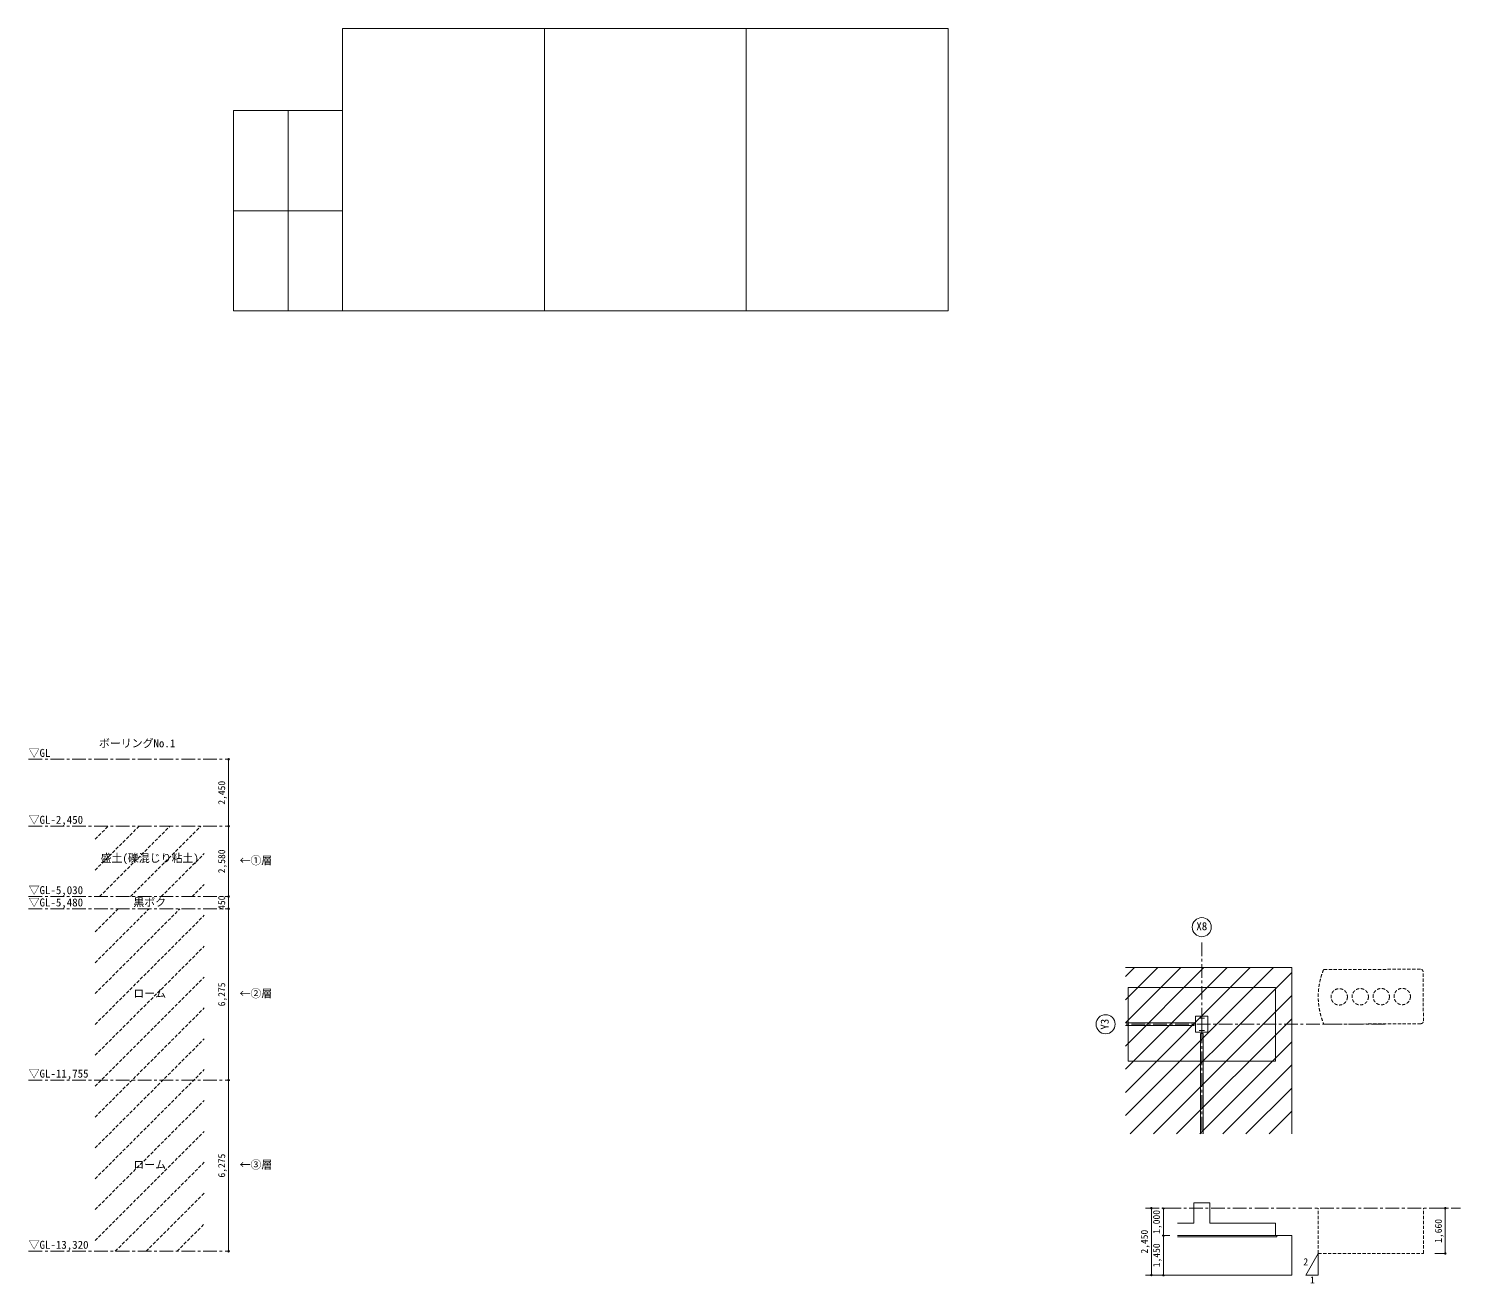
# Model space of a CAD drawing. Units: millimetres at full size, sheet at 1:100. Extents: x -86598 to 29917, y -21000 to 80716.
# Drawn here: x -24976 to 27514, y 34723 to 80716 of the extents above; entities that cross this region are included whole.
import ezdxf
from ezdxf.enums import TextEntityAlignment as Align

# ---------------------------------------------------------------- set-up
doc = ezdxf.new("R2010")
doc.units = ezdxf.units.MM
doc.header["$LTSCALE"] = 100
doc.header["$PDMODE"] = 32
doc.header["$PDSIZE"] = 60
doc.linetypes.add('CHAIN1', pattern=[8, 5, -1, 1, -1])
doc.linetypes.add('DASHED1', pattern=[1.8, 1.2, -0.6])
for name, color, linetype, lineweight in [('0-0_境界線', 4, 'Continuous', 5), ('0-1_', 4, 'Continuous', 5), ('0-2_', 4, 'Continuous', 5), ('0-3_', 2, 'Continuous', 18), ('0-8_雑１', 4, 'Continuous', 5), ('0-C_', 4, 'DASHED1', 5), ('0-F_通り芯', 7, 'Continuous', 5)]:
    doc.layers.add(name, color=color, linetype=linetype, lineweight=lineweight)
doc.styles.add('ＭＳ ゴシック', font='')
doc.styles.get('ＭＳ ゴシック').set_extended_font_data('MS Gothic')

msp = doc.modelspace()

# ---------------------------------------------------------------- linework, layer by layer
at = {"layer": '0-0_境界線'}
for p, q in [((17808.6, 44511.8), (17808.6, 43931.8)), ((17808.6, 44511.8), (18258.6, 44511.8)), ((18133.6, 44446.8), (17933.6, 44446.8)), ((18033.6, 44446.8), (18033.6, 43996.8)), ((18258.6, 44511.8), (18258.6, 43931.8)), ((17808.6, 43931.8), (18258.6, 43931.8)), ((18133.6, 43996.8), (17933.6, 43996.8)), ((17743.6, 36926.9), (17743.6, 37676.9)), ((18323.6, 37676.9), (17743.6, 37676.9)), ((18323.6, 36926.9), (18323.6, 37676.9)), ((17743.6, 36926.9), (17145.2, 36926.9)), ((18323.6, 36926.9), (20733.6, 36926.9)), ((20733.6, 36926.9), (20733.6, 36476.9)), ((20783.6, 36476.9), (17145.2, 36476.9)), ((20783.6, 36426.9), (17145.2, 36426.9)), ((20783.6, 36476.9), (20783.6, 36426.9))]:
    msp.add_line(p, q, dxfattribs=at)
at = {"layer": '0-0_境界線', "linetype": 'DASHED1'}
msp.add_line((17743.6, 37676.9), (17743.6, 37626.9), dxfattribs=at)
at = {"layer": '0-1_'}
for p, q in [((20733.6, 45571.8), (20733.6, 42871.8)), ((20733.6, 42871.8), (15333.6, 42871.8))]:
    msp.add_line(p, q, dxfattribs=at)
msp.add_lwpolyline([(20733.6, 45571.8), (15333.6, 45571.8), (15333.6, 42871.8)], dxfattribs=at)
at = {"layer": '0-2_'}
for p, q in [((15238.5, 44271.8), (17758.6, 44271.8)), ((15238.5, 44171.8), (17758.6, 44171.8)), ((17758.6, 44171.8), (17758.6, 44271.8)), ((18083.6, 43881.8), (17983.6, 43881.8)), ((17983.6, 40200.1), (17983.6, 43881.8)), ((18083.6, 40200.1), (18083.6, 43881.8))]:
    msp.add_line(p, q, dxfattribs=at)
at = {"layer": '0-3_'}
for p, q in [((-6066.4, 80715.5), (-13466.4, 80715.5)), ((-13466.4, 80715.5), (-13466.4, 70365.5)), ((-6066.4, 80715.5), (-6066.4, 70365.5)), ((1333.6, 80715.5), (-6066.4, 80715.5)), ((-6066.4, 80715.5), (-6066.4, 70365.5)), ((1333.6, 70365.5), (1333.6, 80715.5)), ((8733.6, 80715.5), (1333.6, 80715.5)), ((1333.6, 70365.5), (1333.6, 80715.5)), ((8733.6, 80715.5), (8733.6, 70365.5)), ((-15466.4, 77715.5), (-17466.4, 77715.5)), ((-13466.4, 77715.5), (-15466.4, 77715.5)), ((-13466.4, 77715.5), (-13466.4, 74040.5)), ((-15466.4, 74040.5), (-17466.4, 74040.5)), ((-17466.4, 70365.5), (-17466.4, 74040.5)), ((-15466.4, 74040.5), (-15466.4, 70365.5)), ((-15466.4, 74040.5), (-13466.4, 74040.5)), ((-15466.4, 74040.5), (-15466.4, 70365.5)), ((-13466.4, 74040.5), (-13466.4, 70365.5)), ((-15466.4, 70365.5), (-17466.4, 70365.5)), ((-13466.4, 70365.5), (-15466.4, 70365.5)), ((-6066.4, 70365.5), (-13466.4, 70365.5)), ((1333.6, 70365.5), (-6066.4, 70365.5)), ((8733.6, 70365.5), (1333.6, 70365.5)), ((21333.6, 46296.8), (15238.5, 46296.8)), ((21333.6, 46296.8), (21333.6, 40200.1)), ((22303, 35816.9), (21846.9, 35026.9)), ((22303, 35816.9), (22303, 35026.9)), ((15973.6, 35026.9), (21333.6, 35026.9)), ((22303, 35026.9), (21846.9, 35026.9))]:
    msp.add_line(p, q, dxfattribs=at)
at = {"layer": '0-3_', "color": 4, "lineweight": 5}
for p, q in [((16184, 37476.9), (16184, 35026.9)), ((26961.9, 37476.9), (26572.7, 37476.9)), ((26961.9, 37476.9), (26961.9, 35816.9)), ((26961.9, 35816.9), (26572.7, 35816.9))]:
    msp.add_line(p, q, dxfattribs=at)
at = {"layer": '0-3_'}
for points in [[(-15466.4, 77715.5), (-15466.4, 74040.5), (-17466.4, 74040.5), (-17466.4, 77715.5)], [(-15466.4, 77715.5), (-15466.4, 74040.5), (-13466.4, 74040.5)], [(20733.6, 36476.9), (21333.6, 36476.9), (21333.6, 35026.9)]]:
    msp.add_lwpolyline(points, dxfattribs=at)
for p in [(16184, 37476.9), (26961.9, 37476.9), (26961.9, 35816.9), (16184, 35026.9)]:
    msp.add_point(p, dxfattribs=at)
at = {"layer": '0-8_雑１'}
for p, q in [((15238.5, 40875.7), (20659.6, 46296.8)), ((15238.5, 41724.2), (19811.1, 46296.8)), ((15238.5, 42572.7), (18962.6, 46296.8)), ((15238.5, 43421.2), (18114, 46296.8)), ((15238.5, 44269.8), (17265.5, 46296.8)), ((15238.5, 45118.3), (16417, 46296.8)), ((15238.5, 45966.8), (15568.5, 46296.8)), ((15411.4, 40200.1), (21333.6, 46122.2)), ((16260, 40200.1), (21333.6, 45273.7)), ((17108.5, 40200.1), (21333.6, 44425.2)), ((17957, 40200.1), (21333.6, 43576.7)), ((18805.6, 40200.1), (21333.6, 42728.1)), ((19654.1, 40200.1), (21333.6, 41879.6)), ((20502.6, 40200.1), (21333.6, 41031.1))]:
    msp.add_line(p, q, dxfattribs=at)
at = {"layer": '0-C_'}
for p, q in [((26048, 46239.7), (22498, 46222)), ((26157.5, 44340.3), (26148.5, 46140.3)), ((26058, 44239.8), (22508, 44222.1)), ((22303, 35816.9), (22303, 37476.9)), ((26157.5, 35816.9), (26157.5, 37476.9)), ((22303, 35816.9), (26157.5, 35816.9))]:
    msp.add_line(p, q, dxfattribs=at)
at = {"layer": '0-C_', "linetype": 'Continuous'}
for p, q in [((16627.8, 37476.9), (16858.4, 37476.9)), ((16627.8, 37476.9), (16627.8, 36476.9)), ((16627.8, 36476.9), (16858.4, 36476.9)), ((16627.8, 36476.9), (16627.8, 35026.9)), ((16627.8, 35026.9), (16858.4, 35026.9))]:
    msp.add_line(p, q, dxfattribs=at)
at = {"layer": '0-C_'}
for centre in [(23073, 45224.9), (23843, 45228.7), (24613, 45232.6), (25383, 45236.4)]:
    msp.add_circle(centre, 300, dxfattribs=at)
for centre, radius, start, end in [((24903, 45234), 2600, 157.66647, 202.90559), ((26048.5, 46139.8), 100, 0.28738, 90.28713), ((26057.5, 44339.8), 100, 270.28738, 0.28388)]:
    msp.add_arc(centre, radius, start, end, dxfattribs=at)
at = {"layer": '0-C_', "color": 2}
for p in [(16627.8, 37476.9), (16627.8, 36476.9), (16627.8, 35026.9)]:
    msp.add_point(p, dxfattribs=at)
at = {"layer": '0-F_通り芯', "color": 4, "linetype": 'CHAIN1'}
for p, q in [((-24976.4, 53931.9), (-17644.5, 53931.9)), ((-24976.4, 51481.9), (-17644.5, 51481.9)), ((-24976.4, 48901.9), (-17644.5, 48901.9)), ((-24976.4, 48451.9), (-17644.5, 48451.9)), ((18033.6, 47221.8), (18033.6, 40200.1)), ((24756.3, 44221.8), (15238.5, 44221.8)), ((-24976.4, 42176.9), (-17644.5, 42176.9)), ((15973.6, 37476.9), (27513.6, 37476.9)), ((-24976.4, 35901.9), (-17644.5, 35901.9))]:
    msp.add_line(p, q, dxfattribs=at)
at = {"layer": '0-F_通り芯', "color": 4}
for p, q in [((-17644.5, 53931.9), (-17644.5, 51481.9)), ((-17644.5, 51481.9), (-17644.5, 48901.9)), ((-17644.5, 48901.9), (-17644.5, 48451.9)), ((-17644.5, 48451.9), (-17644.5, 42176.9)), ((-17644.5, 42176.9), (-17644.5, 35901.9))]:
    msp.add_line(p, q, dxfattribs=at)
at = {"layer": '0-F_通り芯', "color": 4, "linetype": 'DASHED1'}
for p, q in [((-22537.6, 49870.1), (-20925.9, 51481.9)), ((-22537.6, 51001.5), (-22057.2, 51481.9)), ((-22374.5, 48901.9), (-19794.5, 51481.9)), ((-21243.1, 48901.9), (-18663.1, 51481.9)), ((-20111.7, 48901.9), (-18537.6, 50476)), ((-18980.4, 48901.9), (-18537.6, 49344.7)), ((-22537.6, 45344.7), (-19430.4, 48451.9)), ((-22537.6, 46476), (-20561.7, 48451.9)), ((-22537.6, 47607.4), (-21693.1, 48451.9)), ((-22537.6, 44213.3), (-18537.6, 48213.3)), ((-22537.6, 43081.9), (-18537.6, 47081.9)), ((-22537.6, 41950.5), (-18537.6, 45950.5)), ((-22537.6, 40819.2), (-18537.6, 44819.2)), ((-22537.6, 39687.8), (-18537.6, 43687.8)), ((-22537.6, 38556.4), (-18537.6, 42556.4)), ((-22537.6, 37425.1), (-18537.6, 41425.1)), ((-22537.6, 36293.7), (-18537.6, 40293.7)), ((-21798, 35901.9), (-18537.6, 39162.3)), ((-20666.7, 35901.9), (-18537.6, 38030.9)), ((-19535.3, 35901.9), (-18537.6, 36899.6))]:
    msp.add_line(p, q, dxfattribs=at)
at = {"layer": '0-F_通り芯', "color": 3, "lineweight": 13}
for centre in [(18033.6, 47779.9), (14508.2, 44221.8)]:
    msp.add_circle(centre, 350, dxfattribs=at)
at = {"layer": '0-F_通り芯', "color": 2}
for p in [(-17644.5, 53931.9), (-17644.5, 51481.9), (-17644.5, 48901.9), (-17644.5, 48451.9), (-17644.5, 42176.9), (-17644.5, 35901.9)]:
    msp.add_point(p, dxfattribs=at)

# ---------------------------------------------------------------- texts
at = {"layer": '0-3_', "color": 7, "style": 'ＭＳ ゴシック'}
for s, p in [('1,660', (26911.9, 36209.4)), ('2,450', (16134, 35814.4))]:
    msp.add_text(s, height=256.6, rotation=90, dxfattribs=at).set_placement(p, align=Align.BOTTOM_LEFT)
for s, p in [('2', (21757.5, 35309.5)), ('1', (22001, 34645.7))]:
    msp.add_text(s, height=256.6, dxfattribs=at).set_placement(p, align=Align.BOTTOM_LEFT)
at = {"layer": '0-C_', "color": 7, "style": 'ＭＳ ゴシック'}
for s, p in [('1,000', (16577.8, 36539.4)), ('1,450', (16577.8, 35314.4))]:
    msp.add_text(s, height=256.6, rotation=90, dxfattribs=at).set_placement(p, align=Align.BOTTOM_LEFT)
at = {"layer": '0-F_通り芯', "style": 'ＭＳ ゴシック'}
for s, p in [('ボーリングNo.1', (-22399.4, 54284.1)), ('▽GL', (-24976.4, 53931.9)), ('▽GL-2,450', (-24976.4, 51481.9)), ('盛土(礫混じり粘土)', (-22337.6, 50075.1)), ('\u3000←①層', (-17644.5, 49991.9)), ('▽GL-5,030', (-24976.4, 48901.9)), ('▽GL-5,480', (-24976.4, 48451.9)), ('黒ボク', (-21137.6, 48459.9)), ('X8', (17833.6, 47579.9)), ('ローム', (-21137.6, 45114.4)), ('\u3000←②層', (-17644.8, 45114.4)), ('▽GL-11,755', (-24976.4, 42176.9)), ('ローム', (-21137.6, 38839.4)), ('\u3000←③層', (-17644.8, 38839.4)), ('▽GL-13,320', (-24976.4, 35901.9))]:
    msp.add_text(s, height=293.3, dxfattribs=at).set_placement(p, align=Align.BOTTOM_LEFT)
for s, height, p in [('2,450', 256.6, (-17694.5, 52269.4)), ('2,580', 256.6, (-17694.5, 49754.4)), ('450', 256.6, (-17694.5, 48414.4)), ('6,275', 256.6, (-17694.5, 44876.9)), ('Y3', 293.3, (14708.2, 44021.8)), ('6,275', 256.6, (-17694.5, 38601.9))]:
    msp.add_text(s, height=height, rotation=90, dxfattribs=at).set_placement(p, align=Align.BOTTOM_LEFT)

doc.saveas('drawing.dxf')
